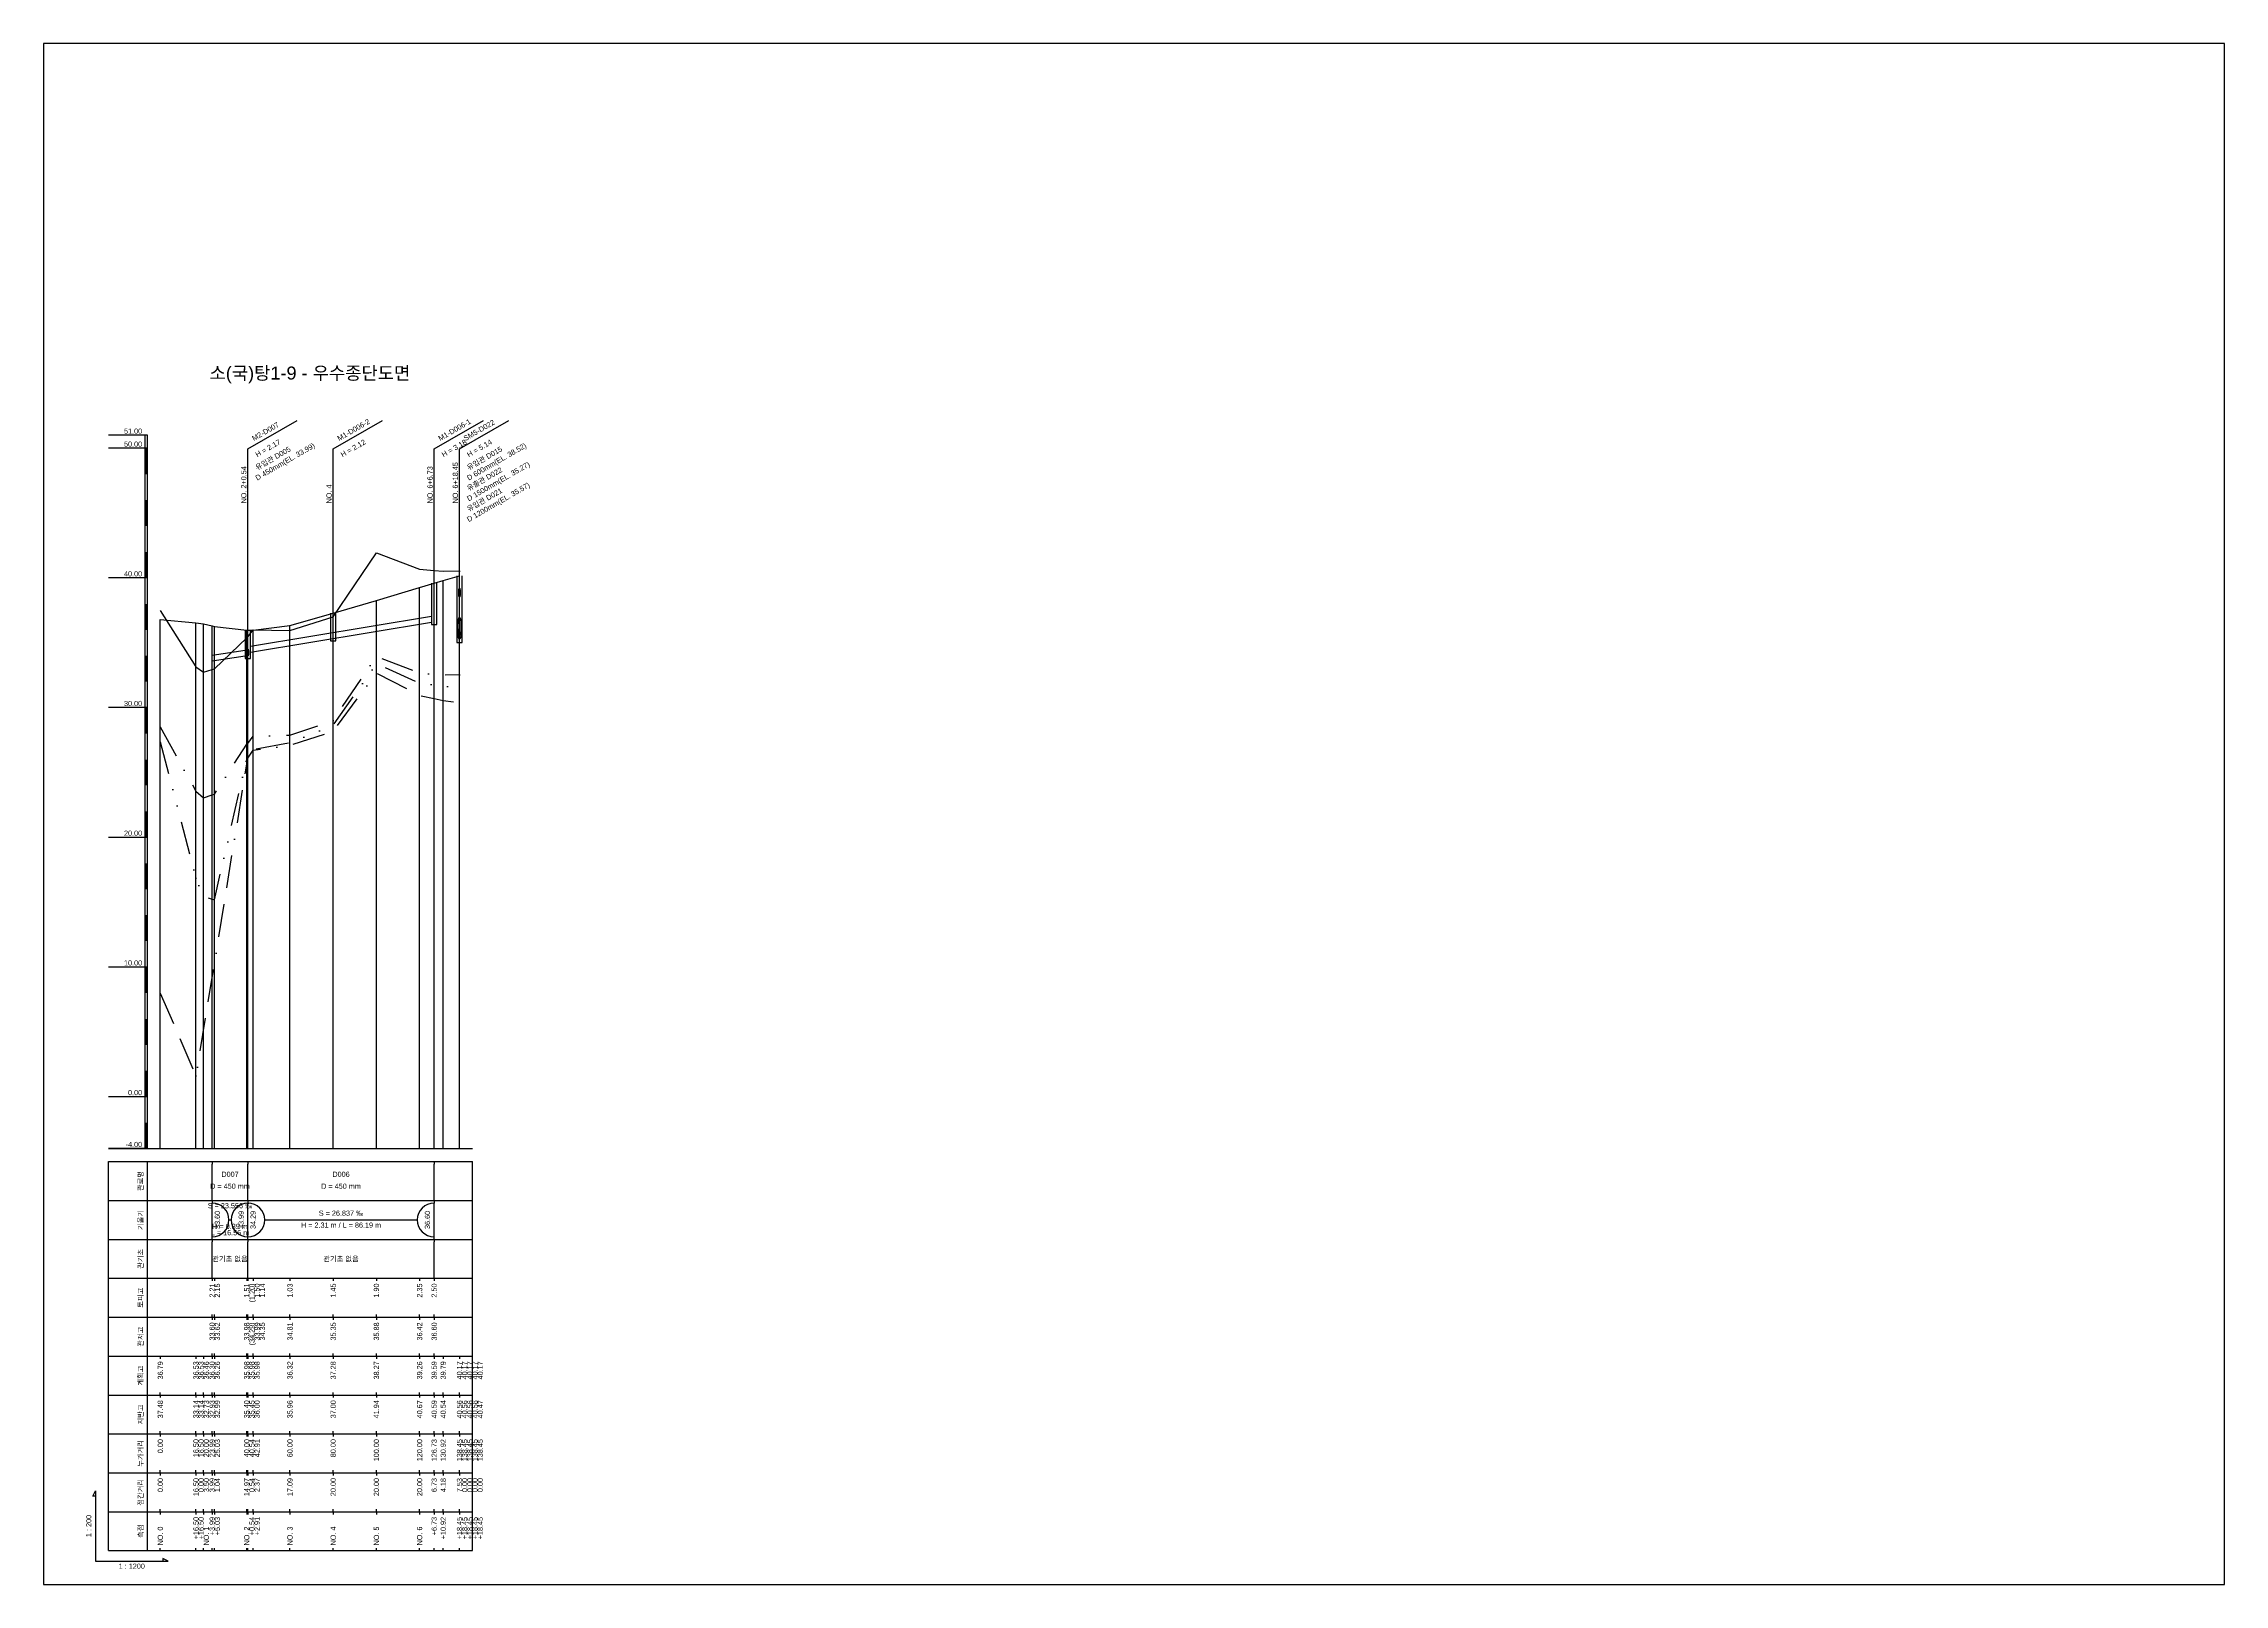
# Model space of a CAD drawing. Header units: millimetres. Extents: x -7351 to 135086, y 1419 to 5643.
# Drawn here: x 44478 to 45319, y 1419 to 2013 of the extents above; entities that cross this region are included whole.
import ezdxf
from ezdxf.enums import TextEntityAlignment as Align

# ---------------------------------------------------------------- set-up
doc = ezdxf.new("R2010")
doc.units = ezdxf.units.MM
for name, pattern in [('BORDER', [44.45, 12.7, -6.35, 12.7, -6.35, 0, -6.35]), ('DASHDOT', [25.4, 12.7, -6.35, 0, -6.35]), ('DIVIDE', [31.75, 12.7, -6.35, 0, -6.35, 0, -6.35])]:
    doc.linetypes.add(name, pattern=pattern)
for name, color, linetype in [('KZ_종단_계획선', 1, 'Continuous'), ('KZ_종단_관로', 4, 'Continuous'), ('KZ_종단_깃발', 7, 'Continuous'), ('KZ_종단_노선명', 7, 'Continuous'), ('KZ_종단_도각', 7, 'Continuous'), ('KZ_종단_맨홀', 4, 'Continuous'), ('KZ_종단_수직선', 7, 'Continuous'), ('KZ_종단_암선1', 56, 'DASHDOT'), ('KZ_종단_암선2', 4, 'DIVIDE'), ('KZ_종단_암선3', 6, 'BORDER'), ('KZ_종단_원형관', 4, 'Continuous'), ('KZ_종단_지반선', 3, 'Continuous'), ('KZ_종단_테이블문자', 7, 'Continuous'), ('KZ_종단_테이블선', 7, 'Continuous'), ('KZ_종단_폴대', 7, 'Continuous')]:
    doc.layers.add(name, color=color, linetype=linetype)
doc.styles.get("Standard").update_dxf_attribs({"font": 'arial.ttf'})

msp = doc.modelspace()

# ---------------------------------------------------------------- linework, layer by layer
at = {"layer": 'KZ_종단_계획선'}
msp.add_lwpolyline([(44523.36, 1790.99), (44537.11, 1789.68), (44537.11, 1789.68), (44540.03, 1789.34), (44543.35, 1788.55), (44544.22, 1788.34), (44556.69, 1786.92), (44557.15, 1786.91), (44559.12, 1786.92), (44573.36, 1788.66), (44590.03, 1793.44), (44606.69, 1798.38), (44623.36, 1803.31), (44628.97, 1804.98), (44632.46, 1806.01), (44638.73, 1807.87), (44638.73, 1807.87), (44638.73, 1807.87), (44638.73, 1807.87), (44638.73, 1807.87)], dxfattribs=at)
at = {"layer": 'KZ_종단_관로'}
for p, q in [((44558.15, 1780.72), (44627.97, 1792.29)), ((44558.15, 1778.47), (44627.97, 1790.04)), ((44543.35, 1777.29), (44556.15, 1779.24)), ((44543.35, 1775.04), (44556.15, 1776.99))]:
    msp.add_line(p, q, dxfattribs=at)
at = {"layer": 'KZ_종단_깃발'}
for p, q in [((44557.15, 1856.76), (44576.2, 1867.76)), ((44590.03, 1856.76), (44609.08, 1867.76)), ((44628.97, 1856.76), (44648.02, 1867.76)), ((44638.73, 1856.76), (44657.78, 1867.76)), ((44557.15, 1587.04), (44557.15, 1856.76)), ((44590.03, 1587.04), (44590.03, 1856.76)), ((44628.97, 1587.04), (44628.97, 1856.76)), ((44638.73, 1587.04), (44638.73, 1856.76))]:
    msp.add_line(p, q, dxfattribs=at)
at = {"layer": 'KZ_종단_도각'}
msp.add_lwpolyline([(44478.36, 1419.04), (45319.36, 1419.04), (45319.36, 2013.04), (44478.36, 2013.04)], close=True, dxfattribs=at)
at = {"layer": 'KZ_종단_맨홀'}
for points in [[(44627.97, 1804.98), (44627.97, 1789.1), (44629.97, 1789.1), (44629.97, 1804.98)], [(44637.73, 1807.87), (44637.73, 1782.16), (44639.73, 1782.16), (44639.73, 1807.87)], [(44589.03, 1793.44), (44589.03, 1782.83), (44591.03, 1782.83), (44591.03, 1793.44)], [(44556.15, 1786.91), (44556.15, 1776.05), (44558.15, 1776.05), (44558.15, 1786.91)]]:
    msp.add_lwpolyline(points, dxfattribs=at)
at = {"layer": 'KZ_종단_수직선'}
for p, q in [((44623.36, 1587.04), (44623.36, 1803.31)), ((44628.97, 1587.04), (44628.97, 1804.98)), ((44632.46, 1587.04), (44632.46, 1806.01)), ((44638.73, 1587.04), (44638.73, 1807.87)), ((44638.73, 1587.04), (44638.73, 1807.87)), ((44638.73, 1587.04), (44638.73, 1807.87)), ((44638.73, 1587.04), (44638.73, 1807.87)), ((44638.73, 1587.04), (44638.73, 1807.87)), ((44590.03, 1587.04), (44590.03, 1793.44)), ((44606.69, 1587.04), (44606.69, 1798.38)), ((44523.36, 1587.04), (44523.36, 1790.99)), ((44537.11, 1587.04), (44537.11, 1789.68)), ((44537.11, 1587.04), (44537.11, 1789.68)), ((44540.03, 1587.04), (44540.03, 1789.34)), ((44543.35, 1587.04), (44543.35, 1788.55)), ((44544.22, 1587.04), (44544.22, 1788.34)), ((44556.69, 1587.04), (44556.69, 1786.92)), ((44557.14, 1587.04), (44557.14, 1786.91)), ((44559.12, 1587.04), (44559.12, 1786.92)), ((44573.36, 1587.04), (44573.36, 1788.66))]:
    msp.add_line(p, q, dxfattribs=at)
at = {"layer": 'KZ_종단_암선1', "flags": 128}
msp.add_lwpolyline([(44523.36, 1749.62), (44537.11, 1724.8), (44537.11, 1724.8), (44540.03, 1722.21), (44543.35, 1723.38), (44544.22, 1723.69), (44556.69, 1742.92), (44557.14, 1743.21), (44559.12, 1746.05), (44573.36, 1746.43), (44590.03, 1752.02), (44606.69, 1776.76), (44623.36, 1770.38), (44628.97, 1769.97), (44632.46, 1769.72), (44638.73, 1769.85), (44638.73, 1769.85), (44638.73, 1769.85), (44638.73, 1769.85), (44638.73, 1769.38)], dxfattribs=at)
at = {"layer": 'KZ_종단_암선2', "flags": 128}
msp.add_lwpolyline([(44523.36, 1743.92), (44537.11, 1691.28), (44537.11, 1691.28), (44540.03, 1684.17), (44543.35, 1683.21), (44544.22, 1682.96), (44556.69, 1737.38), (44557.14, 1737.74), (44559.12, 1740.9), (44573.36, 1743.62), (44590.03, 1750.14), (44606.69, 1773.95), (44623.36, 1766.51), (44628.97, 1765.76), (44632.46, 1765.28), (44638.73, 1765.02), (44638.73, 1765.02), (44638.73, 1765.02), (44638.73, 1765.02), (44638.73, 1764.55)], dxfattribs=at)
at = {"layer": 'KZ_종단_암선3', "flags": 128}
msp.add_lwpolyline([(44523.36, 1646.92), (44537.11, 1615.05), (44537.11, 1615.05), (44557.14, 1737.59), (44559.12, 1740.63), (44573.36, 1742.49), (44590.03, 1747.87), (44606.69, 1770.42), (44623.36, 1761.72), (44628.97, 1760.53), (44632.46, 1759.8), (44638.73, 1759.05), (44638.73, 1759.05), (44638.73, 1759.05), (44638.73, 1759.05), (44638.73, 1758.58)], dxfattribs=at)
at = {"layer": 'KZ_종단_원형관'}
for p, q in [((44638.44, 1801.69), (44638.46, 1801.99)), ((44638.44, 1801.39), (44638.44, 1801.69)), ((44638.44, 1801.08), (44638.44, 1801.39)), ((44638.46, 1800.79), (44638.44, 1801.08)), ((44638.46, 1801.99), (44638.48, 1802.26)), ((44638.48, 1800.51), (44638.46, 1800.79)), ((44638.48, 1802.26), (44638.51, 1802.51)), ((44638.51, 1800.26), (44638.48, 1800.51)), ((44638.51, 1802.51), (44638.54, 1802.73)), ((44638.54, 1800.05), (44638.51, 1800.26)), ((44638.54, 1802.73), (44638.59, 1802.9)), ((44638.59, 1799.87), (44638.54, 1800.05)), ((44638.59, 1802.9), (44638.63, 1803.03)), ((44638.63, 1799.74), (44638.59, 1799.87)), ((44638.63, 1803.03), (44638.68, 1803.11)), ((44638.68, 1799.67), (44638.63, 1799.74)), ((44638.68, 1803.11), (44638.73, 1803.14)), ((44638.73, 1803.14), (44638.78, 1803.11)), ((44638.78, 1803.11), (44638.83, 1803.03)), ((44638.83, 1799.74), (44638.78, 1799.67)), ((44638.83, 1803.03), (44638.88, 1802.9)), ((44638.88, 1799.87), (44638.83, 1799.74)), ((44638.88, 1802.9), (44638.92, 1802.73)), ((44638.92, 1800.05), (44638.88, 1799.87)), ((44638.92, 1802.73), (44638.96, 1802.51)), ((44638.96, 1800.26), (44638.92, 1800.05)), ((44638.96, 1802.51), (44638.98, 1802.26)), ((44638.98, 1800.51), (44638.96, 1800.26)), ((44638.98, 1802.26), (44639.01, 1801.99)), ((44639.01, 1800.79), (44638.98, 1800.51)), ((44639.01, 1801.99), (44639.02, 1801.69)), ((44639.02, 1801.08), (44639.01, 1800.79)), ((44639.02, 1801.69), (44639.02, 1801.39)), ((44639.02, 1801.39), (44639.02, 1801.08)), ((44638.36, 1791.03), (44638.44, 1791.37)), ((44638.38, 1791.28), (44638.49, 1791.59)), ((44638.44, 1791.37), (44638.53, 1791.63)), ((44638.49, 1791.59), (44638.61, 1791.78)), ((44638.53, 1791.63), (44638.63, 1791.79)), ((44638.61, 1791.78), (44638.73, 1791.85)), ((44638.63, 1791.79), (44638.73, 1791.84)), ((44638.73, 1799.64), (44638.68, 1799.67)), ((44638.78, 1799.67), (44638.73, 1799.64)), ((44638.73, 1791.85), (44638.85, 1791.78)), ((44638.73, 1791.84), (44638.83, 1791.79)), ((44638.83, 1791.79), (44638.93, 1791.63)), ((44638.85, 1791.78), (44638.97, 1791.59)), ((44638.93, 1791.63), (44639.02, 1791.37)), ((44638.97, 1791.59), (44639.08, 1791.28)), ((44639.02, 1791.37), (44639.1, 1791.03)), ((44638.03, 1787.62), (44638.04, 1788.35)), ((44638.04, 1786.88), (44638.03, 1787.62)), ((44638.04, 1788.35), (44638.07, 1789.07)), ((44638.07, 1786.17), (44638.04, 1786.88)), ((44638.07, 1789.07), (44638.12, 1789.73)), ((44638.12, 1785.5), (44638.07, 1786.17)), ((44638.12, 1789.73), (44638.19, 1790.34)), ((44638.19, 1784.9), (44638.12, 1785.5)), ((44638.15, 1788.36), (44638.16, 1788.97)), ((44638.16, 1787.76), (44638.15, 1788.36)), ((44638.16, 1788.97), (44638.19, 1789.55)), ((44638.19, 1787.18), (44638.16, 1787.76)), ((44638.19, 1790.34), (44638.28, 1790.86)), ((44638.19, 1789.55), (44638.23, 1790.1)), ((44638.23, 1786.63), (44638.19, 1787.18)), ((44638.28, 1784.38), (44638.19, 1784.9)), ((44638.23, 1790.1), (44638.29, 1790.6)), ((44638.29, 1786.13), (44638.23, 1786.63)), ((44638.28, 1790.86), (44638.38, 1791.28)), ((44638.38, 1783.96), (44638.28, 1784.38)), ((44638.29, 1790.6), (44638.36, 1791.03)), ((44638.36, 1785.7), (44638.29, 1786.13)), ((44638.44, 1785.35), (44638.36, 1785.7)), ((44638.49, 1783.64), (44638.38, 1783.96)), ((44638.53, 1785.1), (44638.44, 1785.35)), ((44638.61, 1783.45), (44638.49, 1783.64)), ((44638.63, 1784.94), (44638.53, 1785.1)), ((44638.73, 1783.39), (44638.61, 1783.45)), ((44638.73, 1784.89), (44638.63, 1784.94)), ((44638.83, 1784.94), (44638.73, 1784.89)), ((44638.85, 1783.45), (44638.73, 1783.39)), ((44638.93, 1785.1), (44638.83, 1784.94)), ((44638.97, 1783.64), (44638.85, 1783.45)), ((44639.02, 1785.35), (44638.93, 1785.1)), ((44639.08, 1783.96), (44638.97, 1783.64)), ((44639.1, 1785.7), (44639.02, 1785.35)), ((44639.08, 1791.28), (44639.18, 1790.86)), ((44639.18, 1784.38), (44639.08, 1783.96)), ((44639.1, 1791.03), (44639.18, 1790.6)), ((44639.18, 1786.13), (44639.1, 1785.7)), ((44639.18, 1790.86), (44639.27, 1790.34)), ((44639.18, 1790.6), (44639.23, 1790.1)), ((44639.23, 1786.63), (44639.18, 1786.13)), ((44639.27, 1784.9), (44639.18, 1784.38)), ((44639.23, 1790.1), (44639.28, 1789.55)), ((44639.28, 1787.18), (44639.23, 1786.63)), ((44639.27, 1790.34), (44639.34, 1789.73)), ((44639.34, 1785.5), (44639.27, 1784.9)), ((44639.28, 1789.55), (44639.3, 1788.97)), ((44639.3, 1787.76), (44639.28, 1787.18)), ((44639.3, 1788.97), (44639.31, 1788.36)), ((44639.31, 1788.36), (44639.3, 1787.76)), ((44639.34, 1789.73), (44639.39, 1789.07)), ((44639.39, 1786.17), (44639.34, 1785.5)), ((44639.39, 1789.07), (44639.43, 1788.35)), ((44639.43, 1786.88), (44639.39, 1786.17)), ((44639.43, 1788.35), (44639.44, 1787.62)), ((44639.44, 1787.62), (44639.43, 1786.88)), ((44556.93, 1778.52), (44556.94, 1778.74)), ((44556.93, 1778.29), (44556.93, 1778.52)), ((44556.93, 1778.06), (44556.93, 1778.29)), ((44556.94, 1777.84), (44556.93, 1778.06)), ((44556.94, 1778.74), (44556.96, 1778.95)), ((44556.96, 1777.63), (44556.94, 1777.84)), ((44556.96, 1778.95), (44556.98, 1779.13)), ((44556.98, 1777.44), (44556.96, 1777.63)), ((44556.98, 1779.13), (44557.01, 1779.3)), ((44557.01, 1777.28), (44556.98, 1777.44)), ((44557.01, 1779.3), (44557.04, 1779.43)), ((44557.04, 1777.15), (44557.01, 1777.28)), ((44557.04, 1779.43), (44557.07, 1779.52)), ((44557.07, 1777.05), (44557.04, 1777.15)), ((44557.07, 1779.52), (44557.11, 1779.58)), ((44557.11, 1776.99), (44557.07, 1777.05)), ((44557.11, 1779.58), (44557.15, 1779.6)), ((44557.15, 1776.97), (44557.11, 1776.99)), ((44557.15, 1779.6), (44557.19, 1779.58)), ((44557.19, 1776.99), (44557.15, 1776.97)), ((44557.19, 1779.58), (44557.22, 1779.52)), ((44557.22, 1777.05), (44557.19, 1776.99)), ((44557.22, 1779.52), (44557.26, 1779.43)), ((44557.26, 1777.15), (44557.22, 1777.05)), ((44557.26, 1779.43), (44557.29, 1779.3)), ((44557.29, 1777.28), (44557.26, 1777.15)), ((44557.29, 1779.3), (44557.32, 1779.13)), ((44557.32, 1777.44), (44557.29, 1777.28)), ((44557.32, 1779.13), (44557.34, 1778.95)), ((44557.34, 1777.63), (44557.32, 1777.44)), ((44557.34, 1778.95), (44557.35, 1778.74)), ((44557.35, 1777.84), (44557.34, 1777.63)), ((44557.35, 1778.74), (44557.36, 1778.52)), ((44557.36, 1778.06), (44557.35, 1777.84)), ((44557.36, 1778.52), (44557.37, 1778.29)), ((44557.37, 1778.29), (44557.36, 1778.06))]:
    msp.add_line(p, q, dxfattribs=at)
at = {"layer": 'KZ_종단_지반선', "flags": 128}
msp.add_lwpolyline([(44523.36, 1794.43), (44537.11, 1772.76), (44537.11, 1772.76), (44540.03, 1770.69), (44543.35, 1771.71), (44544.22, 1771.98), (44556.69, 1784.01), (44557.14, 1784.28), (44559.12, 1787.04), (44573.36, 1786.82), (44590.03, 1792.04), (44606.69, 1816.76), (44623.36, 1810.38), (44628.97, 1809.97), (44632.46, 1809.72), (44638.73, 1809.85), (44638.73, 1809.85), (44638.73, 1809.85), (44638.73, 1809.85), (44638.73, 1809.38)], dxfattribs=at)
at = {"layer": 'KZ_종단_테이블문자'}
for p, q in [((44543.35, 1582.04), (44543.35, 1581.04)), ((44557.14, 1582.04), (44557.14, 1581.04)), ((44557.14, 1582.04), (44557.14, 1581.04)), ((44628.97, 1582.04), (44628.97, 1581.04)), ((44543.35, 1568.04), (44543.35, 1581.04)), ((44557.14, 1568.04), (44557.14, 1581.04)), ((44557.14, 1568.04), (44557.14, 1581.04)), ((44628.97, 1568.04), (44628.97, 1581.04)), ((44543.35, 1567.04), (44543.35, 1568.04)), ((44543.35, 1567.04), (44543.35, 1566.04)), ((44543.35, 1553.04), (44543.35, 1566.04)), ((44557.14, 1567.04), (44557.14, 1568.04)), ((44557.14, 1567.04), (44557.14, 1568.04)), ((44557.14, 1567.04), (44557.14, 1566.04)), ((44557.14, 1567.04), (44557.14, 1566.04)), ((44557.14, 1553.04), (44557.14, 1566.04)), ((44557.14, 1553.04), (44557.14, 1566.04)), ((44628.97, 1567.04), (44628.97, 1568.04)), ((44628.97, 1567.04), (44628.97, 1566.04)), ((44628.97, 1553.04), (44628.97, 1566.04)), ((44549.77, 1559.54), (44550.73, 1559.54)), ((44563.56, 1559.54), (44622.55, 1559.54)), ((44543.35, 1552.04), (44543.35, 1553.04)), ((44543.35, 1552.04), (44543.35, 1551.04)), ((44543.35, 1538.04), (44543.35, 1551.04)), ((44557.14, 1552.04), (44557.14, 1553.04)), ((44557.14, 1552.04), (44557.14, 1553.04)), ((44557.14, 1552.04), (44557.14, 1551.04)), ((44557.14, 1552.04), (44557.14, 1551.04)), ((44557.14, 1538.04), (44557.14, 1551.04)), ((44557.14, 1538.04), (44557.14, 1551.04)), ((44628.97, 1552.04), (44628.97, 1553.04)), ((44628.97, 1552.04), (44628.97, 1551.04)), ((44628.97, 1538.04), (44628.97, 1551.04)), ((44543.35, 1537.04), (44543.35, 1538.04)), ((44557.14, 1537.04), (44557.14, 1538.04)), ((44557.14, 1537.04), (44557.14, 1538.04)), ((44628.97, 1537.04), (44628.97, 1538.04))]:
    msp.add_line(p, q, dxfattribs=at)
for centre, start, end in [((44543.35, 1559.54), 270, 90), ((44557.14, 1559.54), 90, 270), ((44557.14, 1559.54), 270, 90), ((44628.97, 1559.54), 90, 270)]:
    msp.add_arc(centre, 6.5, start, end, dxfattribs=at)
at = {"layer": 'KZ_종단_테이블선'}
for p, q in [((44503.36, 1587.04), (44643.73, 1587.04)), ((44503.36, 1567.04), (44503.36, 1582.04)), ((44503.36, 1582.04), (44643.73, 1582.04)), ((44518.36, 1567.04), (44518.36, 1582.04)), ((44643.73, 1567.04), (44643.73, 1582.04)), ((44503.36, 1552.04), (44503.36, 1567.04)), ((44503.36, 1567.04), (44643.73, 1567.04)), ((44518.36, 1552.04), (44518.36, 1567.04)), ((44643.73, 1552.04), (44643.73, 1567.04)), ((44503.36, 1537.04), (44503.36, 1552.04)), ((44503.36, 1552.04), (44643.73, 1552.04)), ((44518.36, 1537.04), (44518.36, 1552.04)), ((44643.73, 1537.04), (44643.73, 1552.04)), ((44503.36, 1522.04), (44503.36, 1537.04)), ((44503.36, 1537.04), (44643.73, 1537.04)), ((44518.36, 1522.04), (44518.36, 1537.04)), ((44543.35, 1537.04), (44543.35, 1536.04)), ((44544.22, 1537.04), (44544.22, 1536.04)), ((44556.69, 1537.04), (44556.69, 1536.04)), ((44557.15, 1537.04), (44557.15, 1536.04)), ((44559.12, 1537.04), (44559.12, 1536.04)), ((44573.36, 1537.04), (44573.36, 1536.04)), ((44590.03, 1537.04), (44590.03, 1536.04)), ((44606.69, 1537.04), (44606.69, 1536.04)), ((44623.36, 1537.04), (44623.36, 1536.04)), ((44628.97, 1537.04), (44628.97, 1536.04)), ((44643.73, 1522.04), (44643.73, 1537.04)), ((44543.35, 1522.04), (44543.35, 1523.04)), ((44544.22, 1522.04), (44544.22, 1523.04)), ((44556.69, 1522.04), (44556.69, 1523.04)), ((44557.15, 1522.04), (44557.15, 1523.04)), ((44559.12, 1522.04), (44559.12, 1523.04)), ((44573.36, 1522.04), (44573.36, 1523.04)), ((44590.03, 1522.04), (44590.03, 1523.04)), ((44606.69, 1522.04), (44606.69, 1523.04)), ((44623.36, 1522.04), (44623.36, 1523.04)), ((44628.97, 1522.04), (44628.97, 1523.04)), ((44503.36, 1507.04), (44503.36, 1522.04)), ((44503.36, 1522.04), (44643.73, 1522.04)), ((44518.36, 1507.04), (44518.36, 1522.04)), ((44543.35, 1522.04), (44543.35, 1521.04)), ((44544.22, 1522.04), (44544.22, 1521.04)), ((44556.69, 1522.04), (44556.69, 1521.04)), ((44557.15, 1522.04), (44557.15, 1521.04)), ((44559.12, 1522.04), (44559.12, 1521.04)), ((44573.36, 1522.04), (44573.36, 1521.04)), ((44590.03, 1522.04), (44590.03, 1521.04)), ((44606.69, 1522.04), (44606.69, 1521.04)), ((44623.36, 1522.04), (44623.36, 1521.04)), ((44628.97, 1522.04), (44628.97, 1521.04)), ((44643.73, 1507.04), (44643.73, 1522.04)), ((44503.36, 1492.04), (44503.36, 1507.04)), ((44503.36, 1507.04), (44643.73, 1507.04)), ((44518.36, 1492.04), (44518.36, 1507.04)), ((44523.36, 1507.04), (44523.36, 1506.04)), ((44537.11, 1507.04), (44537.11, 1506.04)), ((44537.11, 1507.04), (44537.11, 1506.04)), ((44540.03, 1507.04), (44540.03, 1506.04)), ((44543.35, 1507.04), (44543.35, 1508.04)), ((44543.35, 1507.04), (44543.35, 1506.04)), ((44544.22, 1507.04), (44544.22, 1508.04)), ((44544.22, 1507.04), (44544.22, 1506.04)), ((44556.69, 1507.04), (44556.69, 1508.04)), ((44556.69, 1507.04), (44556.69, 1506.04)), ((44557.14, 1507.04), (44557.14, 1506.04)), ((44557.15, 1507.04), (44557.15, 1508.04)), ((44559.12, 1507.04), (44559.12, 1508.04)), ((44559.12, 1507.04), (44559.12, 1506.04)), ((44573.36, 1507.04), (44573.36, 1508.04)), ((44573.36, 1507.04), (44573.36, 1506.04)), ((44590.03, 1507.04), (44590.03, 1508.04)), ((44590.03, 1507.04), (44590.03, 1506.04)), ((44606.69, 1507.04), (44606.69, 1508.04)), ((44606.69, 1507.04), (44606.69, 1506.04)), ((44623.36, 1507.04), (44623.36, 1508.04)), ((44623.36, 1507.04), (44623.36, 1506.04)), ((44628.97, 1507.04), (44628.97, 1508.04)), ((44628.97, 1507.04), (44628.97, 1506.04)), ((44632.46, 1507.04), (44632.46, 1506.04)), ((44638.73, 1507.04), (44638.73, 1506.04)), ((44638.73, 1507.04), (44638.73, 1506.04)), ((44638.73, 1507.04), (44638.73, 1506.04)), ((44638.73, 1507.04), (44638.73, 1506.04)), ((44638.73, 1507.04), (44638.73, 1506.04)), ((44643.73, 1492.04), (44643.73, 1507.04)), ((44503.36, 1477.04), (44503.36, 1492.04)), ((44503.36, 1492.04), (44643.73, 1492.04)), ((44518.36, 1477.04), (44518.36, 1492.04)), ((44523.36, 1492.04), (44523.36, 1493.04)), ((44523.36, 1492.04), (44523.36, 1491.04)), ((44537.11, 1492.04), (44537.11, 1493.04)), ((44537.11, 1492.04), (44537.11, 1493.04)), ((44537.11, 1492.04), (44537.11, 1491.04)), ((44537.11, 1492.04), (44537.11, 1491.04)), ((44540.03, 1492.04), (44540.03, 1493.04)), ((44540.03, 1492.04), (44540.03, 1491.04)), ((44543.35, 1492.04), (44543.35, 1493.04)), ((44543.35, 1492.04), (44543.35, 1491.04)), ((44544.22, 1492.04), (44544.22, 1493.04)), ((44544.22, 1492.04), (44544.22, 1491.04)), ((44556.69, 1492.04), (44556.69, 1493.04)), ((44556.69, 1492.04), (44556.69, 1491.04)), ((44557.14, 1492.04), (44557.14, 1493.04)), ((44557.14, 1492.04), (44557.14, 1491.04)), ((44559.12, 1492.04), (44559.12, 1493.04)), ((44559.12, 1492.04), (44559.12, 1491.04)), ((44573.36, 1492.04), (44573.36, 1493.04)), ((44573.36, 1492.04), (44573.36, 1491.04)), ((44590.03, 1492.04), (44590.03, 1493.04)), ((44590.03, 1492.04), (44590.03, 1491.04)), ((44606.69, 1492.04), (44606.69, 1493.04)), ((44606.69, 1492.04), (44606.69, 1491.04)), ((44623.36, 1492.04), (44623.36, 1493.04)), ((44623.36, 1492.04), (44623.36, 1491.04)), ((44628.97, 1492.04), (44628.97, 1493.04)), ((44628.97, 1492.04), (44628.97, 1491.04)), ((44632.46, 1492.04), (44632.46, 1493.04)), ((44632.46, 1492.04), (44632.46, 1491.04)), ((44638.73, 1492.04), (44638.73, 1493.04)), ((44638.73, 1492.04), (44638.73, 1493.04)), ((44638.73, 1492.04), (44638.73, 1493.04)), ((44638.73, 1492.04), (44638.73, 1493.04)), ((44638.73, 1492.04), (44638.73, 1493.04)), ((44638.73, 1492.04), (44638.73, 1491.04)), ((44638.73, 1492.04), (44638.73, 1491.04)), ((44638.73, 1492.04), (44638.73, 1491.04)), ((44638.73, 1492.04), (44638.73, 1491.04)), ((44638.73, 1492.04), (44638.73, 1491.04)), ((44643.73, 1477.04), (44643.73, 1492.04)), ((44503.36, 1462.04), (44503.36, 1477.04)), ((44503.36, 1477.04), (44643.73, 1477.04)), ((44518.36, 1462.04), (44518.36, 1477.04)), ((44523.36, 1477.04), (44523.36, 1478.04)), ((44523.36, 1477.04), (44523.36, 1476.04)), ((44537.11, 1477.04), (44537.11, 1478.04)), ((44537.11, 1477.04), (44537.11, 1478.04)), ((44537.11, 1477.04), (44537.11, 1476.04)), ((44537.11, 1477.04), (44537.11, 1476.04)), ((44540.03, 1477.04), (44540.03, 1478.04)), ((44540.03, 1477.04), (44540.03, 1476.04)), ((44543.35, 1477.04), (44543.35, 1478.04)), ((44543.35, 1477.04), (44543.35, 1476.04)), ((44544.22, 1477.04), (44544.22, 1478.04)), ((44544.22, 1477.04), (44544.22, 1476.04)), ((44556.69, 1477.04), (44556.69, 1478.04)), ((44556.69, 1477.04), (44556.69, 1476.04)), ((44557.14, 1477.04), (44557.14, 1478.04)), ((44557.14, 1477.04), (44557.14, 1476.04)), ((44559.12, 1477.04), (44559.12, 1478.04)), ((44559.12, 1477.04), (44559.12, 1476.04)), ((44573.36, 1477.04), (44573.36, 1478.04)), ((44573.36, 1477.04), (44573.36, 1476.04)), ((44590.03, 1477.04), (44590.03, 1478.04)), ((44590.03, 1477.04), (44590.03, 1476.04)), ((44606.69, 1477.04), (44606.69, 1478.04)), ((44606.69, 1477.04), (44606.69, 1476.04)), ((44623.36, 1477.04), (44623.36, 1478.04)), ((44623.36, 1477.04), (44623.36, 1476.04)), ((44628.97, 1477.04), (44628.97, 1478.04)), ((44628.97, 1477.04), (44628.97, 1476.04)), ((44632.46, 1477.04), (44632.46, 1478.04)), ((44632.46, 1477.04), (44632.46, 1476.04)), ((44638.73, 1477.04), (44638.73, 1478.04)), ((44638.73, 1477.04), (44638.73, 1478.04)), ((44638.73, 1477.04), (44638.73, 1478.04)), ((44638.73, 1477.04), (44638.73, 1478.04)), ((44638.73, 1477.04), (44638.73, 1478.04)), ((44638.73, 1477.04), (44638.73, 1476.04)), ((44638.73, 1477.04), (44638.73, 1476.04)), ((44638.73, 1477.04), (44638.73, 1476.04)), ((44638.73, 1477.04), (44638.73, 1476.04)), ((44638.73, 1477.04), (44638.73, 1476.04)), ((44643.73, 1462.04), (44643.73, 1477.04)), ((44503.36, 1447.04), (44503.36, 1462.04)), ((44503.36, 1462.04), (44643.73, 1462.04)), ((44518.36, 1447.04), (44518.36, 1462.04)), ((44523.36, 1462.04), (44523.36, 1463.04)), ((44523.36, 1462.04), (44523.36, 1461.04)), ((44537.11, 1462.04), (44537.11, 1463.04)), ((44537.11, 1462.04), (44537.11, 1463.04)), ((44537.11, 1462.04), (44537.11, 1461.04)), ((44537.11, 1462.04), (44537.11, 1461.04)), ((44540.03, 1462.04), (44540.03, 1463.04)), ((44540.03, 1462.04), (44540.03, 1461.04)), ((44543.35, 1462.04), (44543.35, 1463.04)), ((44543.35, 1462.04), (44543.35, 1461.04)), ((44544.22, 1462.04), (44544.22, 1463.04)), ((44544.22, 1462.04), (44544.22, 1461.04)), ((44556.69, 1462.04), (44556.69, 1463.04)), ((44556.69, 1462.04), (44556.69, 1461.04)), ((44557.14, 1462.04), (44557.14, 1463.04)), ((44557.14, 1462.04), (44557.14, 1461.04)), ((44559.12, 1462.04), (44559.12, 1463.04)), ((44559.12, 1462.04), (44559.12, 1461.04)), ((44573.36, 1462.04), (44573.36, 1463.04)), ((44573.36, 1462.04), (44573.36, 1461.04)), ((44590.03, 1462.04), (44590.03, 1463.04)), ((44590.03, 1462.04), (44590.03, 1461.04)), ((44606.69, 1462.04), (44606.69, 1463.04)), ((44606.69, 1462.04), (44606.69, 1461.04)), ((44623.36, 1462.04), (44623.36, 1463.04)), ((44623.36, 1462.04), (44623.36, 1461.04)), ((44628.97, 1462.04), (44628.97, 1463.04)), ((44628.97, 1462.04), (44628.97, 1461.04)), ((44632.46, 1462.04), (44632.46, 1463.04)), ((44632.46, 1462.04), (44632.46, 1461.04)), ((44638.73, 1462.04), (44638.73, 1463.04)), ((44638.73, 1462.04), (44638.73, 1463.04)), ((44638.73, 1462.04), (44638.73, 1463.04)), ((44638.73, 1462.04), (44638.73, 1463.04)), ((44638.73, 1462.04), (44638.73, 1463.04)), ((44638.73, 1462.04), (44638.73, 1461.04)), ((44638.73, 1462.04), (44638.73, 1461.04)), ((44638.73, 1462.04), (44638.73, 1461.04)), ((44638.73, 1462.04), (44638.73, 1461.04)), ((44638.73, 1462.04), (44638.73, 1461.04)), ((44643.73, 1447.04), (44643.73, 1462.04)), ((44503.36, 1432.04), (44503.36, 1447.04)), ((44503.36, 1447.04), (44643.73, 1447.04)), ((44518.36, 1432.04), (44518.36, 1447.04)), ((44523.36, 1447.04), (44523.36, 1448.04)), ((44523.36, 1447.04), (44523.36, 1446.04)), ((44537.11, 1447.04), (44537.11, 1448.04)), ((44537.11, 1447.04), (44537.11, 1448.04)), ((44537.11, 1447.04), (44537.11, 1446.04)), ((44537.11, 1447.04), (44537.11, 1446.04)), ((44540.03, 1447.04), (44540.03, 1448.04)), ((44540.03, 1447.04), (44540.03, 1446.04)), ((44543.35, 1447.04), (44543.35, 1448.04)), ((44543.35, 1447.04), (44543.35, 1446.04)), ((44544.22, 1447.04), (44544.22, 1448.04)), ((44544.22, 1447.04), (44544.22, 1446.04)), ((44556.69, 1447.04), (44556.69, 1448.04)), ((44556.69, 1447.04), (44556.69, 1446.04)), ((44557.14, 1447.04), (44557.14, 1448.04)), ((44557.14, 1447.04), (44557.14, 1446.04)), ((44559.12, 1447.04), (44559.12, 1448.04)), ((44559.12, 1447.04), (44559.12, 1446.04)), ((44573.36, 1447.04), (44573.36, 1448.04)), ((44573.36, 1447.04), (44573.36, 1446.04)), ((44590.03, 1447.04), (44590.03, 1448.04)), ((44590.03, 1447.04), (44590.03, 1446.04)), ((44606.69, 1447.04), (44606.69, 1448.04)), ((44606.69, 1447.04), (44606.69, 1446.04)), ((44623.36, 1447.04), (44623.36, 1448.04)), ((44623.36, 1447.04), (44623.36, 1446.04)), ((44628.97, 1447.04), (44628.97, 1448.04)), ((44628.97, 1447.04), (44628.97, 1446.04)), ((44632.46, 1447.04), (44632.46, 1448.04)), ((44632.46, 1447.04), (44632.46, 1446.04)), ((44638.73, 1447.04), (44638.73, 1448.04)), ((44638.73, 1447.04), (44638.73, 1448.04)), ((44638.73, 1447.04), (44638.73, 1448.04)), ((44638.73, 1447.04), (44638.73, 1448.04)), ((44638.73, 1447.04), (44638.73, 1448.04)), ((44638.73, 1447.04), (44638.73, 1446.04)), ((44638.73, 1447.04), (44638.73, 1446.04)), ((44638.73, 1447.04), (44638.73, 1446.04)), ((44638.73, 1447.04), (44638.73, 1446.04)), ((44638.73, 1447.04), (44638.73, 1446.04)), ((44643.73, 1432.04), (44643.73, 1447.04)), ((44503.36, 1432.04), (44643.73, 1432.04)), ((44523.36, 1432.04), (44523.36, 1433.04)), ((44537.11, 1432.04), (44537.11, 1433.04)), ((44537.11, 1432.04), (44537.11, 1433.04)), ((44540.03, 1432.04), (44540.03, 1433.04)), ((44543.35, 1432.04), (44543.35, 1433.04)), ((44544.22, 1432.04), (44544.22, 1433.04)), ((44556.69, 1432.04), (44556.69, 1433.04)), ((44557.14, 1432.04), (44557.14, 1433.04)), ((44559.12, 1432.04), (44559.12, 1433.04)), ((44573.36, 1432.04), (44573.36, 1433.04)), ((44590.03, 1432.04), (44590.03, 1433.04)), ((44606.69, 1432.04), (44606.69, 1433.04)), ((44623.36, 1432.04), (44623.36, 1433.04)), ((44628.97, 1432.04), (44628.97, 1433.04)), ((44632.46, 1432.04), (44632.46, 1433.04)), ((44638.73, 1432.04), (44638.73, 1433.04)), ((44638.73, 1432.04), (44638.73, 1433.04)), ((44638.73, 1432.04), (44638.73, 1433.04)), ((44638.73, 1432.04), (44638.73, 1433.04)), ((44638.73, 1432.04), (44638.73, 1433.04))]:
    msp.add_line(p, q, dxfattribs=at)
msp.add_lwpolyline([(44498.36, 1453.04), (44497.36, 1453.04), (44498.36, 1455.04), (44498.36, 1428.04), (44526.36, 1428.04), (44524.36, 1429.04), (44524.36, 1428.04)], dxfattribs=at)
at = {"layer": 'KZ_종단_폴대'}
for p, q in [((44518.36, 1862.04), (44503.36, 1862.04)), ((44518.36, 1857.04), (44503.36, 1857.04)), ((44518.36, 1807.04), (44503.36, 1807.04)), ((44518.36, 1757.04), (44503.36, 1757.04)), ((44518.36, 1707.04), (44503.36, 1707.04)), ((44518.36, 1657.04), (44503.36, 1657.04)), ((44518.36, 1607.04), (44503.36, 1607.04)), ((44518.36, 1587.04), (44503.36, 1587.04))]:
    msp.add_line(p, q, dxfattribs=at)
msp.add_lwpolyline([(44518.36, 1587.04), (44518.36, 1862.04), (44517.36, 1862.04), (44517.36, 1587.04), (44518.36, 1587.04)], dxfattribs=at)
for points in [[(44517.86, 1847.04, 1, 1, 0), (44517.86, 1857.04, 1, 1, 0)], [(44517.86, 1827.04, 1, 1, 0), (44517.86, 1837.04, 1, 1, 0)], [(44517.86, 1807.04, 1, 1, 0), (44517.86, 1817.04, 1, 1, 0)], [(44517.86, 1787.04, 1, 1, 0), (44517.86, 1797.04, 1, 1, 0)], [(44517.86, 1767.04, 1, 1, 0), (44517.86, 1777.04, 1, 1, 0)], [(44517.86, 1747.04, 1, 1, 0), (44517.86, 1757.04, 1, 1, 0)], [(44517.86, 1727.04, 1, 1, 0), (44517.86, 1737.04, 1, 1, 0)], [(44517.86, 1707.04, 1, 1, 0), (44517.86, 1717.04, 1, 1, 0)], [(44517.86, 1687.04, 1, 1, 0), (44517.86, 1697.04, 1, 1, 0)], [(44517.86, 1667.04, 1, 1, 0), (44517.86, 1677.04, 1, 1, 0)], [(44517.86, 1647.04, 1, 1, 0), (44517.86, 1657.04, 1, 1, 0)], [(44517.86, 1627.04, 1, 1, 0), (44517.86, 1637.04, 1, 1, 0)], [(44517.86, 1607.04, 1, 1, 0), (44517.86, 1617.04, 1, 1, 0)], [(44517.86, 1587.04, 1, 1, 0), (44517.86, 1597.04, 1, 1, 0)]]:
    msp.add_lwpolyline(points, format="xyseb", dxfattribs=at)

# ---------------------------------------------------------------- texts
at = {"layer": 'KZ_종단_깃발'}
for s, rotation, p in [('M2-D007', 30, (44559.75, 1859.26)), ('M1-D006-2', 30, (44592.62, 1859.26)), ('M1-D006-1', 30, (44631.57, 1859.26)), ('SM5-D022', 30, (44641.33, 1859.26)), ('NO. 6+18.45', 90, (44638.73, 1835.76)), ('NO. 2+0.54', 90, (44557.15, 1835.76)), ('NO. 4', 90, (44590.03, 1835.76)), ('NO. 6+6.73', 90, (44628.97, 1835.76))]:
    msp.add_text(s, height=2, rotation=rotation, dxfattribs=at).set_placement(p, align=Align.BOTTOM_LEFT)
for s, p in [('H = 2.17', (44559.75, 1855.26)), ('D 450mm(EL. 33.99)', (44559.75, 1846.26)), ('H = 2.12', (44592.62, 1855.26)), ('H = 3.18', (44631.57, 1855.26)), ('H = 5.14', (44641.33, 1855.26)), ('D 600mm(EL. 38.52)', (44641.33, 1846.26)), ('유입관 D005', (44559.75, 1850.26)), ('D 1500mm(EL. 35.27)', (44641.33, 1838.26)), ('유입관 D015', (44641.33, 1850.26)), ('D 1200mm(EL. 35.57)', (44641.33, 1830.26)), ('유출관 D022', (44641.33, 1842.26)), ('유입관 D021', (44641.33, 1834.26))]:
    msp.add_text(s, height=2, rotation=30, dxfattribs=at).set_placement(p, align=Align.TOP_LEFT)
at = {"layer": 'KZ_종단_노선명'}
msp.add_text('소(국)탕1-9 - 우수종단도면', height=5, dxfattribs=at).set_placement((44581.05, 1882.04), align=Align.BOTTOM_CENTER)
at = {"layer": 'KZ_종단_테이블문자'}
for s, p in [('D = 450 mm', (44550.25, 1573.54)), ('D = 450 mm', (44593.06, 1573.54)), ('S = 23.556 ‰', (44550.25, 1566.04)), ('H = 2.31 m / L = 86.19 m', (44593.06, 1558.54))]:
    msp.add_text(s, height=2, dxfattribs=at).set_placement(p, align=Align.TOP_CENTER)
for s, p in [('D007', (44550.25, 1575.54)), ('D006', (44593.06, 1575.54)), ('H = 0.39 m', (44550.25, 1555.44)), ('S = 26.837 ‰', (44593.06, 1560.54)), ('L = 16.56 m', (44550.25, 1553.04))]:
    msp.add_text(s, height=2, dxfattribs=at).set_placement(p, align=Align.BOTTOM_CENTER)
for s, p in [('33.60', (44544.35, 1559.54)), ('34.29', (44558.14, 1559.54))]:
    msp.add_text(s, height=2, rotation=90, dxfattribs=at).set_placement(p, align=Align.TOP_CENTER)
for s, p in [('33.99', (44556.14, 1559.54)), ('36.60', (44627.97, 1559.54))]:
    msp.add_text(s, height=2, rotation=90, dxfattribs=at).set_placement(p, align=Align.BOTTOM_CENTER)
for p in [(44550.25, 1544.54), (44593.06, 1544.54)]:
    msp.add_text('관기초 없음', height=2, dxfattribs=at).set_placement(p, align=Align.MIDDLE_CENTER)
for s, p in [('2.21', (44543.35, 1535.04)), ('2.15', (44545.35, 1535.04)), ('1.51', (44556.69, 1535.04)), ('(1.20)', (44558.69, 1535.04)), ('1.50', (44560.69, 1535.04)), ('1.14', (44562.69, 1535.04)), ('1.03', (44573.36, 1535.04)), ('1.45', (44590.03, 1535.04)), ('1.90', (44606.69, 1535.04)), ('2.35', (44623.36, 1535.04)), ('2.50', (44628.97, 1535.04)), ('33.60', (44543.35, 1520.04)), ('33.62', (44545.35, 1520.04)), ('33.98', (44556.69, 1520.04)), ('(34.29)', (44558.69, 1520.04)), ('33.99', (44560.69, 1520.04)), ('34.35', (44562.69, 1520.04)), ('34.81', (44573.36, 1520.04)), ('35.35', (44590.03, 1520.04)), ('35.88', (44606.69, 1520.04)), ('36.42', (44623.36, 1520.04)), ('36.60', (44628.97, 1520.04)), ('36.79', (44523.36, 1505.04)), ('36.53', (44537.11, 1505.04)), ('36.53', (44539.11, 1505.04)), ('36.46', (44541.11, 1505.04)), ('36.30', (44543.35, 1505.04)), ('36.26', (44545.35, 1505.04)), ('35.98', (44556.69, 1505.04)), ('35.98', (44558.69, 1505.04)), ('35.98', (44560.69, 1505.04)), ('36.32', (44573.36, 1505.04)), ('37.28', (44590.03, 1505.04)), ('38.27', (44606.69, 1505.04)), ('39.26', (44623.36, 1505.04)), ('39.59', (44628.97, 1505.04)), ('39.79', (44632.46, 1505.04)), ('40.17', (44638.73, 1505.04)), ('40.17', (44640.73, 1505.04)), ('40.17', (44642.73, 1505.04)), ('40.17', (44644.73, 1505.04)), ('40.17', (44646.73, 1505.04)), ('37.48', (44523.36, 1490.04)), ('33.14', (44537.11, 1490.04)), ('33.14', (44539.11, 1490.04)), ('32.73', (44541.11, 1490.04)), ('32.93', (44543.35, 1490.04)), ('32.99', (44545.35, 1490.04)), ('35.40', (44556.69, 1490.04)), ('35.45', (44558.69, 1490.04)), ('36.00', (44560.69, 1490.04)), ('35.96', (44573.36, 1490.04)), ('37.00', (44590.03, 1490.04)), ('41.94', (44606.69, 1490.04)), ('40.67', (44623.36, 1490.04)), ('40.59', (44628.97, 1490.04)), ('40.54', (44632.46, 1490.04)), ('40.56', (44638.73, 1490.04)), ('40.56', (44640.73, 1490.04)), ('40.56', (44642.73, 1490.04)), ('40.56', (44644.73, 1490.04)), ('40.47', (44646.73, 1490.04)), ('0.00', (44523.36, 1475.04)), ('16.50', (44537.11, 1475.04)), ('16.50', (44539.11, 1475.04)), ('20.00', (44541.11, 1475.04)), ('23.99', (44543.35, 1475.04)), ('25.03', (44545.35, 1475.04)), ('40.00', (44556.69, 1475.04)), ('40.54', (44558.69, 1475.04)), ('42.91', (44560.69, 1475.04)), ('60.00', (44573.36, 1475.04)), ('80.00', (44590.03, 1475.04)), ('100.00', (44606.69, 1475.04)), ('120.00', (44623.36, 1475.04)), ('126.73', (44628.97, 1475.04)), ('130.92', (44632.46, 1475.04)), ('138.45', (44638.73, 1475.04)), ('138.45', (44640.73, 1475.04)), ('138.45', (44642.73, 1475.04)), ('138.45', (44644.73, 1475.04)), ('138.45', (44646.73, 1475.04)), ('0.00', (44523.36, 1460.04)), ('16.50', (44537.11, 1460.04)), ('0.00', (44539.11, 1460.04)), ('3.50', (44541.11, 1460.04)), ('3.99', (44543.35, 1460.04)), ('1.04', (44545.35, 1460.04)), ('14.97', (44556.69, 1460.04)), ('0.54', (44558.69, 1460.04)), ('2.37', (44560.69, 1460.04)), ('17.09', (44573.36, 1460.04)), ('20.00', (44590.03, 1460.04)), ('20.00', (44606.69, 1460.04)), ('20.00', (44623.36, 1460.04)), ('6.73', (44628.97, 1460.04)), ('4.18', (44632.46, 1460.04)), ('7.53', (44638.73, 1460.04)), ('0.00', (44640.73, 1460.04)), ('0.00', (44642.73, 1460.04)), ('0.00', (44644.73, 1460.04)), ('0.00', (44646.73, 1460.04)), ('+16.50', (44537.11, 1445.04)), ('+16.50', (44539.11, 1445.04)), ('+3.99', (44543.35, 1445.04)), ('+5.03', (44545.35, 1445.04)), ('+0.54', (44558.69, 1445.04)), ('+2.91', (44560.69, 1445.04)), ('+6.73', (44628.97, 1445.04)), ('+10.92', (44632.46, 1445.04)), ('+18.45', (44638.73, 1445.04)), ('+18.45', (44640.73, 1445.04)), ('+18.45', (44642.73, 1445.04)), ('+18.45', (44644.73, 1445.04)), ('+18.45', (44646.73, 1445.04))]:
    msp.add_text(s, height=2, rotation=90, dxfattribs=at).set_placement(p, align=Align.MIDDLE_RIGHT)
for s, p in [('NO. 0', (44523.36, 1434.04)), ('NO. 1', (44541.11, 1434.04)), ('NO. 2', (44556.69, 1434.04)), ('NO. 3', (44573.36, 1434.04)), ('NO. 4', (44590.03, 1434.04)), ('NO. 5', (44606.69, 1434.04)), ('NO. 6', (44623.36, 1434.04))]:
    msp.add_text(s, height=2, rotation=90, dxfattribs=at).set_placement(p, align=Align.MIDDLE_LEFT)
at = {"layer": 'KZ_종단_테이블선'}
for s, p in [('관로명', (44517.36, 1574.54)), ('기울기', (44517.36, 1559.54)), ('관기초', (44517.36, 1544.54)), ('토피고', (44517.36, 1529.54)), ('관저고', (44517.36, 1514.54)), ('계획고', (44517.36, 1499.54)), ('지반고', (44517.36, 1484.54)), ('누가거리', (44517.36, 1469.54)), ('점간거리', (44517.36, 1454.54)), ('1 : 200', (44497.36, 1441.54)), ('측점', (44517.36, 1439.54))]:
    msp.add_text(s, height=2, rotation=90, dxfattribs=at).set_placement(p, align=Align.BOTTOM_CENTER)
msp.add_text('1 : 1200', height=2, dxfattribs=at).set_placement((44512.36, 1427.04), align=Align.TOP_CENTER)
at = {"layer": 'KZ_종단_폴대'}
for s, p in [('51.00', (44516.36, 1862.04)), ('50.00', (44516.36, 1857.04)), ('40.00', (44516.36, 1807.04)), ('30.00', (44516.36, 1757.04)), ('20.00', (44516.36, 1707.04)), ('10.00', (44516.36, 1657.04)), ('0.00', (44516.36, 1607.04)), ('-4.00', (44516.36, 1587.04))]:
    msp.add_text(s, height=2, dxfattribs=at).set_placement(p, align=Align.BOTTOM_RIGHT)

doc.saveas('drawing.dxf')
